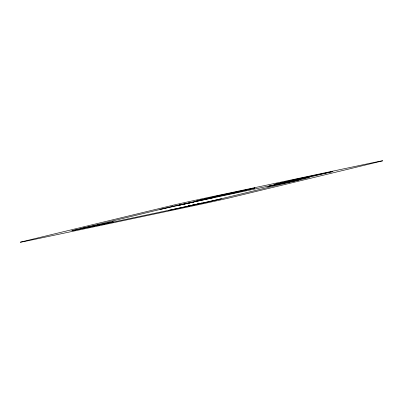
<?xml version="1.0" encoding="UTF-8"?>
<svg xmlns="http://www.w3.org/2000/svg" width="403" height="403" viewBox="0 0 403 403"><rect width="100%" height="100%" fill="white"/><g stroke="black" fill="none" stroke-linecap="round" stroke-linejoin="round"><path stroke-width="0.6" d="M187.934 206.14L202.014 203.097L187.924 206.145M103.778 224.149L113.308 221.806L82.605 228.143M212.678 197.818L159.825 209.474M168.545 210.452L221.393 198.795M277.445 184.121L267.909 186.463L298.613 180.121M93.864 226.078L86.146 227.67L100.226 224.627L93.526 225.997M71.89 230.758L206.739 202.276L309.408 177.481L174.479 205.988L71.89 230.758M196.664 200.87L234.894 192.82L254.988 188L217.247 195.954L196.664 200.87M274.383 184.433L312.073 176.504L332.707 171.567L294.971 179.516L274.383 184.433M179.254 205.147L193.289 202.13L179.254 205.147M281.032 183.622L295.072 180.594L281.032 183.622M172.65 205.323L22.17 241.709A25.742 0.272 -12.2 0 0 35.399 239.211L197.319 204.966A25.742 0.272 -12.2 0 0 230.35 197.677L380.83 161.291A25.742 0.272 -12.2 0 0 367.601 163.789L205.681 198.034A25.742 0.272 -12.2 0 0 172.65 205.323"/></g></svg>
